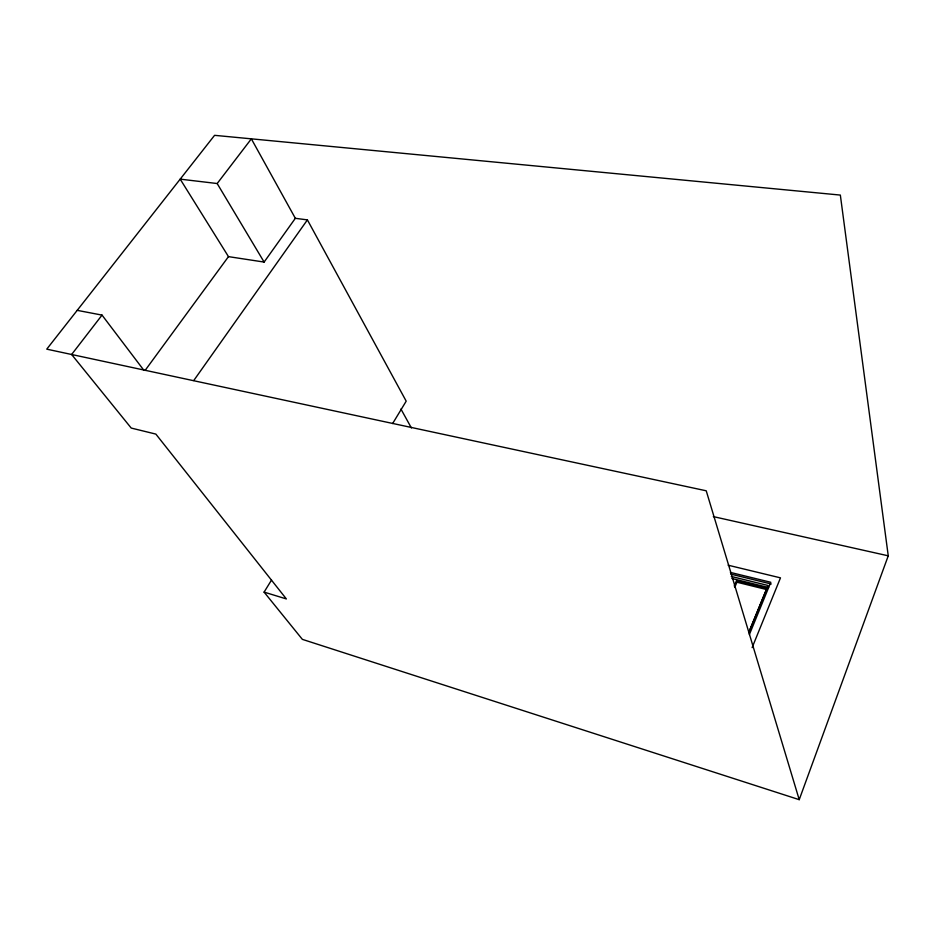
<?xml version="1.0" encoding="UTF-8"?>
<svg xmlns="http://www.w3.org/2000/svg" width="935" height="935" viewBox="0 0 935 935"><rect width="100%" height="100%" fill="white"/><g stroke="black" fill="none" stroke-linecap="round" stroke-linejoin="round"><path stroke-width="1.4" d="M799.226 799.67L888.25 555.822L840.343 195.076L214.582 135.33L46.75 349.152L706.229 490.793L799.226 799.67L302.367 639.365L264.091 592.112L271.512 580.074M752.126 647.639L780.48 577.853L728.131 565.207M748.666 632.679L768.032 585.485L731.322 576.463M749.391 631.102L766.969 588.267L736.488 580.74L734.244 586.023M749.379 634.573L770.802 582.283L730.387 572.419M734.688 587.472L736.92 582.213L767.354 589.728M392.63 423.555L406.199 401.162L307.405 219.889L295.343 218.311L251.351 138.847L217.177 183.529L180.186 179.146L228.479 256.634L264.114 262.069L295.343 218.311M193.744 380.545L307.405 219.889M145.077 370.459L228.479 256.634M143.897 370.318L102.032 315.107L71.633 354.494L131.227 428.066L155.853 434.097L286.367 598.938L264.091 592.112M77.208 310.35L102.032 315.107M713.335 516.611L888.25 555.822M730.901 574.137L771.246 584.013M731.93 578.508L768.57 587.531M217.177 183.529L264.114 262.069M400.928 409.039L411.388 427.95"/></g></svg>
